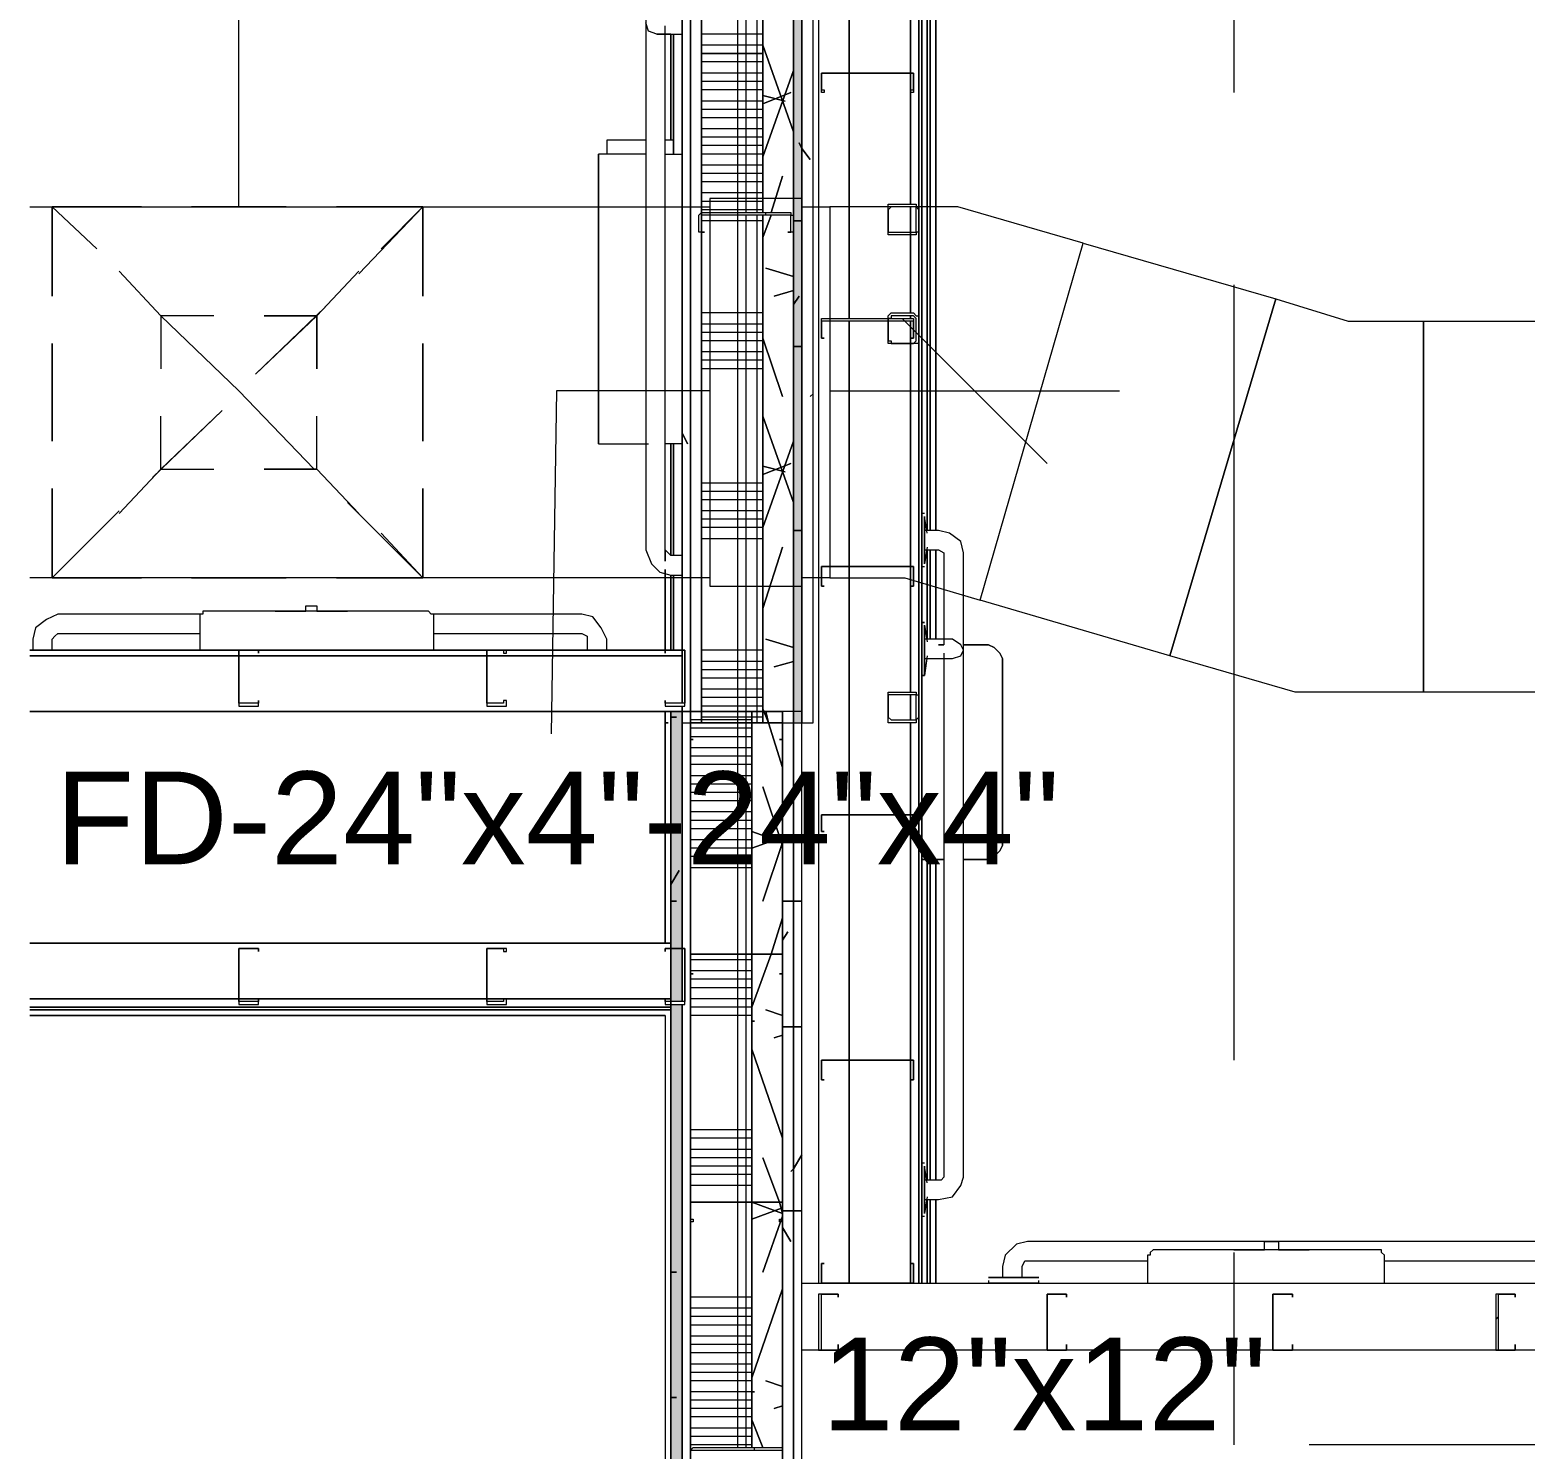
# Model space of a CAD drawing. Header units: metres. Extents: x 98 to 337, y -7 to 53.
# Drawn here: x 105.956 to 108.414, y 31.996 to 34.328 of the extents above; entities that cross this region are included whole.
import ezdxf

# ---------------------------------------------------------------- set-up
doc = ezdxf.new("R2010")
doc.units = ezdxf.units.M
doc.layers.add('HVAC - Ductos', color=5, linetype='Continuous', lineweight=0)
doc.layers.add('PDF_Text', color=7, linetype='Continuous', lineweight=0)
doc.layers.add('PDF_Geometry', color=7, linetype='Continuous', lineweight=0, true_color=0xaaaaaa)
doc.layers.add('PDF_Solid Fills', color=7, linetype='Continuous', lineweight=0, true_color=0xffffff)
doc.styles.add('PDF Helvetica', font='')
doc.styles.get('PDF Helvetica').set_extended_font_data('Helvetica')

msp = doc.modelspace()

# ---------------------------------------------------------------- hatches: boundary and pattern name
at = {"layer": 'PDF_Solid Fills', "lineweight": 0, "transparency": 33554559}
h = msp.add_hatch(color=256, dxfattribs=at)
h.paths.add_polyline_path([(107.2253, 35.3892), (107.2253, 35.4029), (107.2116, 35.4029), (107.2116, 35.3892)])
h.paths.add_polyline_path([(107.2253, 35.3846), (107.2116, 35.3846), (107.2116, 33.1899), (107.2253, 33.1899)])
h = msp.add_hatch(color=256, dxfattribs=at)
h.paths.add_polyline_path([(107.0099, 32.7318), (107.0283, 32.7318), (107.0283, 33.2082), (107.0099, 33.2082)])
h.paths.add_polyline_path([(107.0099, 28.1684), (107.0283, 28.1684), (107.0283, 32.7272), (107.0099, 32.7272)])
h = msp.add_hatch(color=256, dxfattribs=at)
h.paths.add_polyline_path([(107.0099, 32.7318), (107.0283, 32.7318), (107.0283, 33.2082), (107.0099, 33.2082)])
h.paths.add_polyline_path([(107.0099, 28.1684), (107.0283, 28.1684), (107.0283, 32.7272), (107.0099, 32.7272)])

# ---------------------------------------------------------------- linework, layer by layer
at = {"layer": 'HVAC - Ductos', "lineweight": 0}
for points in [[(107.2253, 33.4145), (107.2253, 34.0513), (107.0741, 34.0513), (107.0741, 33.4145)], [(106.3777, 34.0375), (106.2219, 34.0375)], [(106.6022, 33.8909), (106.6022, 34.0375)], [(107.3948, 33.4281), (107.5185, 33.3915), (107.688, 33.978), (108.0042, 33.8863), (107.83, 33.2998), (107.5185, 33.3915), (107.688, 33.978), (107.4819, 34.0375), (107.2711, 34.0375), (107.2711, 33.4281)], [(108.1233, 33.8496), (108.247, 33.8496), (108.247, 33.2403), (108.0363, 33.2403), (107.83, 33.2998), (108.0042, 33.8863)], [(105.9928, 33.813), (105.9928, 33.6527)], [(106.6022, 33.6527), (106.6022, 33.813)], [(106.2219, 33.4281), (106.3777, 33.4281)]]:
    msp.add_lwpolyline(points, close=True, dxfattribs=at)
for points in [[(105.9562, 34.0375), (107.0741, 34.0375), (107.0741, 33.4281), (105.9562, 33.4281)], [(106.0662, 33.9688), (105.9928, 34.0375), (105.9928, 33.8909), (105.9928, 34.0375), (106.1394, 34.0375), (105.9928, 34.0375)], [(106.5335, 33.9688), (106.6022, 34.0375), (106.4601, 34.0375), (106.6022, 34.0375), (106.4968, 33.9276)], [(106.1028, 33.9321), (106.1715, 33.8588), (106.1715, 33.7718)], [(106.4968, 33.9321), (106.4281, 33.8588), (106.4281, 33.7718)], [(106.4418, 33.8726), (106.3273, 33.7626)], [(106.2586, 33.8588), (106.1715, 33.8588)], [(106.2998, 33.7352), (106.1715, 33.8588), (106.1715, 33.7718)], [(106.2586, 33.8588), (106.1715, 33.8588)], [(106.3411, 33.8588), (106.4281, 33.8588), (106.3273, 33.7626)], [(106.4281, 33.8588), (106.3411, 33.8588)], [(106.4281, 33.7718), (106.4281, 33.8588)], [(108.4669, 33.2403), (108.247, 33.2403), (108.247, 33.8496), (108.4669, 33.8496)], [(106.2998, 33.7352), (106.4235, 33.6069)], [(106.2723, 33.7031), (106.1578, 33.5931)], [(106.2723, 33.7031), (106.1715, 33.6069), (106.1715, 33.6939)], [(106.1028, 33.5336), (106.1715, 33.6069), (106.1715, 33.6939)], [(106.3411, 33.6069), (106.4281, 33.6069), (106.4281, 33.6939)], [(106.4281, 33.6069), (106.4281, 33.6939)], [(106.1715, 33.6069), (106.2586, 33.6069)], [(106.1715, 33.6069), (106.2586, 33.6069)], [(106.4968, 33.5336), (106.4281, 33.6069), (106.3411, 33.6069)], [(106.1028, 33.5381), (105.9928, 33.4281), (105.9928, 33.5747), (105.9928, 33.4281), (106.1394, 33.4281), (105.9928, 33.4281), (106.0662, 33.5015)], [(106.4785, 33.5519), (106.6022, 33.4281), (106.4601, 33.4281), (106.6022, 33.4281), (106.6022, 33.5747), (106.6022, 33.4281), (106.5335, 33.5015)]]:
    msp.add_lwpolyline(points, dxfattribs=at)
at = {"layer": 'PDF_Geometry', "lineweight": 0}
for points in [[(119.6967, 35.6045), (117.7174, 35.6045), (116.8331, 35.6045), (108.8472, 35.6045), (108.8472, 35.3846), (116.8331, 35.3846), (117.5021, 35.3846), (117.5021, 34.7477), (117.5021, 33.5381), (115.8985, 33.5381), (115.8985, 33.3182), (115.8985, 29.9873), (115.8985, 29.772), (117.5021, 29.772), (117.5021, 28.3837), (115.3029, 28.3837), (107.2253, 28.3837), (107.2253, 33.2082), (107.0099, 33.2082), (107.0099, 32.8188), (107.0099, 32.7272), (107.0099, 30.7341)], [(107.0283, 33.2174), (107.0283, 33.1899), (107.2436, 33.1899), (107.2436, 35.3846), (108.2012, 35.3846), (108.2378, 35.3846), (108.2608, 35.3846), (108.3936, 35.3846), (108.3936, 35.6045), (108.2378, 35.6045), (107.0283, 35.6045), (107.0283, 35.5724), (107.0283, 35.4854)], [(107.0283, 33.1899), (107.0283, 33.2174), (107.0283, 33.1899), (107.0283, 33.2174), (107.0283, 33.1899), (107.042, 33.1899), (107.042, 35.5861)], [(108.3936, 35.5861), (108.2378, 35.5861), (107.042, 35.5861), (107.042, 35.5724), (107.042, 35.3846), (107.042, 33.1899)], [(108.3936, 35.5724), (108.2378, 35.5724), (107.0604, 35.5724), (107.0604, 35.522), (107.0604, 35.3846), (107.0604, 33.1899), (107.1612, 33.1899), (107.1612, 34.0238)], [(108.2378, 35.5587), (108.2378, 35.5724), (107.0604, 35.5724), (107.0604, 35.522), (107.2528, 35.522), (107.1612, 35.522), (107.1612, 35.4166), (107.1612, 35.3846), (107.1612, 35.215), (107.1612, 34.8394), (107.1612, 34.4316), (107.1612, 34.0283), (107.1612, 34.4316), (107.1612, 34.8394), (107.1612, 35.215), (107.1612, 35.522), (107.0604, 35.522), (107.0604, 33.1899)], [(107.152, 34.0283), (107.152, 34.4316), (107.152, 34.8394), (107.152, 35.215), (107.152, 35.522)], [(107.2528, 35.522), (107.1612, 35.522), (107.1612, 35.4166), (107.2528, 35.4166), (107.2116, 35.4166), (107.2116, 35.4029), (107.2116, 35.3846), (107.2116, 33.1899)], [(107.0283, 35.4808), (107.0283, 35.3846), (107.0283, 33.309), (107.0283, 33.222)], [(107.0283, 33.222), (107.0283, 33.309), (107.0283, 35.4808)], [(107.0283, 35.4808), (107.0283, 33.309), (107.0283, 33.222)], [(107.0283, 35.4808), (107.0283, 33.309), (107.0283, 33.222)], [(107.1612, 33.1899), (107.1612, 34.0238), (107.1612, 33.1899), (107.2116, 33.1899), (107.2116, 35.4166), (107.1612, 35.4166), (107.1612, 35.215), (107.1612, 34.8394), (107.1612, 34.4316), (107.1612, 34.0283)], [(108.3936, 35.4029), (108.2378, 35.4029), (107.2253, 35.4029), (107.2253, 35.3892), (107.2253, 35.3846), (107.2253, 33.1899)], [(107.0283, 35.3846), (107.0283, 33.309), (107.0283, 33.222)], [(107.2436, 34.5186), (107.2528, 34.5186), (107.2528, 32.269), (107.4223, 32.269), (107.4223, 32.3835), (107.4223, 32.269), (107.4223, 34.5232), (107.4177, 34.5232), (107.4177, 32.269), (107.4177, 34.5232), (107.404, 34.5232), (108.0088, 34.5232), (108.0088, 34.5369), (108.0088, 34.7752), (107.9951, 34.7752), (108.2012, 34.7752), (108.2012, 34.8394), (108.2012, 35.3846), (108.2012, 35.3754), (107.2436, 35.3754), (107.2436, 35.3846), (108.1049, 35.3846), (107.2436, 35.3846)], [(107.1199, 33.1899), (107.1199, 34.0238), (107.1199, 34.4316), (107.1199, 34.8348)], [(107.1337, 34.0283), (107.1337, 34.4316), (107.1337, 34.8348)], [(106.2998, 34.0375), (106.2998, 34.5919)], [(107.2436, 34.5369), (107.2528, 34.5369), (107.2528, 34.5232), (107.2436, 34.5232), (107.2436, 34.5369), (107.9951, 34.5369), (108.0088, 34.5369), (107.404, 34.5369), (107.3032, 34.5369), (107.3032, 34.2574), (107.3032, 33.8542), (107.3032, 34.2574), (107.3032, 34.5369), (107.2528, 34.5369), (107.2528, 32.269)], [(107.9354, 34.5415), (107.9354, 34.2254)], [(107.4223, 34.5186), (107.4223, 33.529), (107.4223, 34.5186), (107.4223, 32.269), (107.9171, 32.269)], [(106.9687, 34.4957), (106.9687, 33.474), (106.9779, 33.4511), (106.9916, 33.4373), (107.0099, 33.4327)], [(107.4361, 34.5095), (107.4361, 33.5061), (107.4361, 34.5049), (107.4361, 33.5061), (107.4361, 34.5095), (107.4361, 33.5061), (107.4361, 34.5095), (107.4361, 33.5061), (107.4361, 34.5095)], [(107.4453, 34.4957), (107.4453, 33.5061), (107.4453, 34.4957)], [(106.9871, 34.3216), (106.9733, 34.3262), (106.9687, 34.3399)], [(107.0099, 34.3216), (106.9916, 34.3216), (106.9871, 34.3216)], [(106.9871, 34.3216), (106.9916, 34.3216), (107.0053, 34.3216), (107.0099, 34.3216)], [(107.0283, 33.4648), (107.0099, 33.4648), (107.0053, 33.4694), (107.0008, 33.474), (107.0008, 34.3262), (107.0008, 34.3354)], [(107.0099, 34.3216), (107.0099, 34.1475)], [(107.0099, 34.3216), (107.0099, 34.1475)], [(107.0099, 34.3216), (107.0099, 34.1475)], [(107.0099, 34.3216), (107.0099, 34.1475)], [(107.0099, 34.3216), (107.0283, 34.3216)], [(107.0099, 34.3216), (107.0283, 34.3216)], [(107.0145, 34.3216), (107.0145, 34.1475)], [(107.0145, 34.3216), (107.0145, 34.1475)], [(107.0145, 34.1245), (107.0145, 34.3216)], [(107.0145, 34.1245), (107.0145, 34.3216)], [(107.1612, 34.3216), (107.0604, 34.3216)], [(107.1612, 34.3032), (107.0604, 34.3032)], [(107.1612, 34.2758), (107.0604, 34.2758)], [(107.1612, 34.2574), (107.0604, 34.2574)], [(107.1612, 34.2437), (107.0604, 34.2437)], [(107.1612, 34.23), (107.0604, 34.23)], [(107.1612, 34.2116), (107.0604, 34.2116)], [(107.1612, 34.1979), (107.0604, 34.1979)], [(107.1612, 34.1842), (107.0604, 34.1842)], [(106.9687, 34.1475), (106.9046, 34.1475), (106.9046, 34.1245)], [(107.0145, 34.1475), (107.0008, 34.1475)], [(107.1612, 34.1658), (107.0604, 34.1658)], [(107.1612, 34.1521), (107.0604, 34.1521)], [(106.9687, 34.1245), (106.9549, 34.1245), (106.9367, 34.1245), (106.9183, 34.1245), (106.9, 34.1245), (106.8909, 34.1245), (106.8909, 33.6481), (106.9, 33.6481), (106.9183, 33.6481), (106.9367, 33.6481), (106.9549, 33.6481), (106.9733, 33.6481)], [(106.8909, 33.6481), (106.8909, 34.1245)], [(107.0008, 34.1245), (107.0283, 34.1245)], [(107.1612, 34.1383), (107.0604, 34.1383)], [(107.1612, 34.1245), (107.0604, 34.1245)], [(107.1612, 34.1063), (107.0604, 34.1063)], [(107.1612, 34.0925), (107.0604, 34.0925)], [(107.1612, 34.0788), (107.0604, 34.0788)], [(107.1612, 34.0605), (107.0604, 34.0605)], [(107.1612, 34.0467), (107.0604, 34.0467)], [(107.1612, 34.0329), (107.0604, 34.0329)], [(107.1337, 33.1899), (107.1337, 34.0238)], [(107.152, 33.1899), (107.152, 34.0238)], [(107.1658, 34.0238), (107.1658, 34.0283)], [(107.3673, 33.9963), (107.3673, 34.0329), (107.3673, 33.9963)], [(107.1612, 34.0147), (107.0604, 34.0147)], [(107.9354, 33.9093), (107.9354, 32.6356)], [(107.1612, 33.8634), (107.0604, 33.8634)], [(107.3673, 33.8176), (107.3673, 33.8542), (107.3673, 33.8176)], [(107.3902, 33.8542), (107.5093, 33.7352), (107.6285, 33.616)], [(107.1612, 33.8451), (107.0604, 33.8451)], [(107.1612, 33.8314), (107.0604, 33.8314)], [(107.1612, 33.8176), (107.0604, 33.8176)], [(107.1612, 33.7993), (107.0604, 33.7993)], [(107.1612, 33.7856), (107.0604, 33.7856)], [(107.1612, 33.7718), (107.0604, 33.7718)], [(107.0741, 33.7352), (106.8221, 33.7352), (106.8129, 33.1716)], [(107.2711, 33.7352), (107.5093, 33.7352), (107.7476, 33.7352)], [(107.0283, 33.6481), (107.0008, 33.6481)], [(107.0099, 33.6481), (107.0099, 33.4648)], [(107.0099, 33.6481), (107.0099, 33.4648)], [(107.0145, 33.6481), (107.0145, 33.4648)], [(107.0145, 33.6481), (107.0145, 33.4648)], [(107.0145, 33.4648), (107.0145, 33.6481)], [(107.0145, 33.4648), (107.0145, 33.6481)], [(107.1612, 33.5839), (107.0604, 33.5839)], [(107.1612, 33.5702), (107.0604, 33.5702)], [(107.1612, 33.5565), (107.0604, 33.5565)], [(107.1612, 33.5381), (107.0604, 33.5381)], [(107.4269, 33.5336), (107.4223, 33.5336)], [(107.4315, 33.5015), (107.4269, 33.529), (107.4269, 33.5244), (107.4269, 33.5061), (107.4269, 33.4877), (107.4269, 33.4648), (107.4269, 33.4511), (107.4269, 33.4557), (107.4269, 33.474), (107.4269, 33.4969), (107.4269, 33.5152), (107.4269, 33.529)], [(107.1612, 33.5244), (107.0604, 33.5244)], [(107.1612, 33.5107), (107.0604, 33.5107)], [(107.4269, 32.4065), (107.4498, 32.4065), (107.4727, 32.411), (107.4865, 32.4294), (107.4911, 32.4431), (107.4911, 33.4694), (107.4865, 33.4877), (107.4681, 33.5015), (107.4498, 33.5061), (107.4269, 33.5061)], [(107.1612, 33.4923), (107.0604, 33.4923)], [(107.4315, 33.4785), (107.4269, 33.4511)], [(107.4269, 33.474), (107.4498, 33.474), (107.4589, 33.4694), (107.4589, 33.3228), (107.4589, 33.3182), (107.4498, 33.3182)], [(107.4361, 33.3274), (107.4361, 33.474)], [(107.4361, 33.3274), (107.4361, 33.474)], [(107.4361, 33.3274), (107.4361, 33.474)], [(107.4361, 33.3274), (107.4361, 33.474)], [(107.4361, 33.3274), (107.4361, 33.474)], [(107.4361, 33.3274), (107.4361, 33.474)], [(107.0099, 33.4327), (107.0099, 33.309)], [(107.0099, 33.4327), (107.0099, 33.309)], [(107.0099, 33.4327), (107.0283, 33.4327)], [(107.0145, 33.4327), (107.0145, 33.309)], [(107.0145, 33.4327), (107.0145, 33.309)], [(107.0145, 33.309), (107.0145, 33.4327)], [(107.0145, 33.309), (107.0145, 33.4327)], [(107.4223, 33.4465), (107.4269, 33.4465)], [(106.4097, 33.3732), (106.4097, 33.3823), (106.4281, 33.3823), (106.4281, 33.3732)], [(106.2357, 33.3686), (106.0019, 33.3686), (105.9837, 33.3595), (105.9654, 33.3457), (105.9608, 33.3274), (105.9608, 33.309)], [(106.6205, 33.309), (106.6205, 33.3595), (106.6205, 33.3641), (106.6205, 33.3686), (106.616, 33.3686), (106.6114, 33.3732), (106.2448, 33.3732), (106.2403, 33.3732), (106.2403, 33.3686), (106.2357, 33.3686), (106.2357, 33.3641), (106.2357, 33.3595), (106.2357, 33.309)], [(106.3593, 33.3732), (106.2448, 33.3732)], [(106.4281, 33.3732), (106.4785, 33.3732), (106.4281, 33.3732)], [(106.6114, 33.3732), (106.4785, 33.3732)], [(106.9046, 33.309), (106.9046, 33.3274), (106.8954, 33.3457), (106.8817, 33.3641), (106.8633, 33.3686), (106.6205, 33.3686)], [(105.9928, 33.309), (105.9928, 33.3274), (105.9974, 33.332), (106.0019, 33.3365), (106.2357, 33.3365)], [(106.6205, 33.3365), (106.8633, 33.3365), (106.8725, 33.332), (106.8725, 33.3274), (106.8725, 33.309)], [(107.4727, 33.3274), (107.4681, 33.3274), (107.4544, 33.3274), (107.4498, 33.3274), (107.4315, 33.3274), (107.4269, 33.3503), (107.4269, 33.3457), (107.4269, 33.3274), (107.4269, 33.3044), (107.4269, 33.2861), (107.4269, 33.2724), (107.4269, 33.2678), (107.4269, 33.277), (107.4269, 33.2907), (107.4269, 33.3136), (107.4269, 33.3365), (107.4269, 33.3503), (107.4269, 33.3365), (107.4269, 33.3136), (107.4269, 33.2907), (107.4269, 33.277), (107.4269, 33.2678), (107.4269, 33.2724), (107.4269, 33.2861), (107.4269, 33.3044), (107.4269, 33.3274), (107.4269, 33.3457), (107.4269, 33.3503), (107.4315, 33.3228)], [(107.1612, 33.309), (107.0604, 33.309)], [(107.4269, 33.2953), (107.4498, 33.2953), (107.4544, 33.2953), (107.4681, 33.2953), (107.4727, 33.2953), (107.4865, 33.2998), (107.4911, 33.309), (107.4865, 33.3182), (107.4727, 33.3274), (107.4681, 33.3274), (107.4498, 33.3274), (107.4269, 33.3274)], [(107.4911, 32.9654), (107.5231, 32.9654), (107.5323, 32.9654), (107.5415, 32.97), (107.546, 32.9746), (107.5506, 32.9792), (107.5551, 32.9883), (107.5551, 32.9929), (107.5551, 33.2907), (107.5551, 33.2953), (107.5506, 33.3044), (107.546, 33.309), (107.5415, 33.3136), (107.5323, 33.3182), (107.5231, 33.3182), (107.4911, 33.3182)], [(106.2998, 33.2998), (105.9562, 33.2998), (106.2998, 33.2998)], [(107.1612, 33.2907), (107.0604, 33.2907)], [(107.4315, 33.2998), (107.4269, 33.2678), (107.4223, 33.2678), (107.4269, 33.2678), (107.4315, 33.2953), (107.4498, 33.2953), (107.4681, 33.2953), (107.4727, 33.2953)], [(107.4589, 33.3044), (107.4589, 33.2998), (107.4589, 32.4431), (107.4544, 32.4385), (107.4498, 32.4385), (107.4269, 32.4385)], [(107.0329, 33.2632), (107.0329, 33.2678)], [(107.1612, 33.277), (107.0604, 33.277)], [(107.1612, 33.2632), (107.0604, 33.2632)], [(107.4223, 33.2724), (107.4223, 32.9654), (107.4589, 32.9654), (107.4223, 32.9654), (107.4223, 33.2724), (107.4223, 32.9654), (107.4589, 32.9654)], [(107.1612, 33.2449), (107.0604, 33.2449)], [(107.3673, 33.1991), (107.3673, 33.2358), (107.3673, 33.1991)], [(107.1612, 33.2312), (107.0604, 33.2312)], [(107.1612, 33.2174), (107.0604, 33.2174)], [(107.0099, 32.828), (107.0099, 33.2082), (107.0099, 32.8783), (107.0099, 33.2082), (107.0099, 32.828), (105.9562, 32.828), (107.0099, 32.828), (107.0099, 32.8188), (107.0099, 32.7272), (107.0099, 32.718), (105.9562, 32.718), (107.0099, 32.718), (107.0099, 30.7479), (107.0099, 32.718), (107.0099, 30.7479), (107.0099, 32.718), (107.0099, 30.7479), (107.0099, 32.718)], [(107.0008, 33.2082), (107.0008, 32.828)], [(107.0008, 33.2082), (107.0008, 32.828)], [(107.0099, 33.2082), (107.0053, 33.2082), (107.0099, 33.2082), (107.0099, 32.8188), (107.0099, 32.7272), (107.0099, 30.6196)], [(107.0099, 32.828), (107.0099, 33.2082), (107.0099, 32.828)], [(107.0099, 30.6196), (107.0099, 32.7272), (107.0099, 32.8188), (107.0099, 33.2082), (107.0283, 33.2082), (107.0283, 32.8188), (107.0283, 32.7318), (107.0283, 32.8188), (107.0283, 33.2082), (107.042, 33.2082), (107.042, 28.2004)], [(107.0099, 32.828), (107.0099, 33.2082), (107.0099, 32.828)], [(107.0099, 33.2082), (107.0099, 32.8188), (107.0099, 32.7272), (107.0099, 30.7341)], [(107.0099, 30.6196), (107.0099, 32.7272), (107.0099, 32.8188), (107.0099, 33.2082)], [(107.0283, 32.7318), (107.0283, 32.8188), (107.0283, 33.2082)], [(107.1428, 29.1534), (107.1428, 28.7502), (107.1428, 28.4753), (107.1428, 28.2004), (107.042, 28.2004), (107.042, 33.2082), (107.1428, 33.2082), (107.1428, 33.1899), (107.1428, 32.8097), (107.1428, 32.4019), (107.1428, 31.9987), (107.1428, 32.4019), (107.1428, 32.8097), (107.1428, 33.1899), (107.1428, 33.2082), (107.1932, 33.2082)], [(107.042, 33.2082), (107.042, 28.1867)], [(107.1428, 33.1945), (107.042, 33.1945)], [(107.1612, 33.1991), (107.0604, 33.1991)], [(107.1199, 31.9987), (107.1199, 32.4019), (107.1199, 32.8097), (107.1199, 33.1899), (107.1199, 33.2082)], [(107.1337, 31.9987), (107.1337, 32.4019), (107.1337, 32.8097), (107.1337, 33.1899), (107.1337, 33.2082)], [(107.1428, 31.9987), (107.1428, 32.4019), (107.1428, 32.8097), (107.1428, 33.1899), (107.1428, 33.2082)], [(107.1932, 28.2508), (107.1932, 33.2082), (107.1932, 28.3516)], [(107.2116, 33.2082), (107.2116, 28.37), (107.2253, 28.37), (115.2707, 28.37), (115.2845, 28.37)], [(107.1428, 33.1808), (107.042, 33.1808)], [(107.1428, 33.167), (107.042, 33.167)], [(107.1428, 33.1487), (107.042, 33.1487)], [(107.1428, 33.135), (107.042, 33.135)], [(107.1428, 33.1212), (107.042, 33.1212)], [(107.1428, 33.1029), (107.042, 33.1029)], [(107.1428, 33.0892), (107.042, 33.0892)], [(107.1428, 33.0754), (107.042, 33.0754)], [(107.1428, 33.0616), (107.042, 33.0616)], [(107.1428, 33.0433), (107.042, 33.0433)], [(107.1428, 33.0295), (107.042, 33.0295)], [(107.1428, 33.0158), (107.042, 33.0158)], [(107.1428, 32.9975), (107.042, 32.9975)], [(107.1428, 32.9838), (107.042, 32.9838)], [(107.1428, 32.97), (107.042, 32.97)], [(107.4361, 32.4385), (107.4361, 32.9654)], [(107.4361, 32.4385), (107.4361, 32.9654)], [(107.4361, 32.4385), (107.4361, 32.9654)], [(107.4361, 32.4385), (107.4361, 32.9654)], [(107.4361, 32.4385), (107.4361, 32.9654)], [(107.4361, 32.4385), (107.4361, 32.9654)], [(107.1428, 32.9517), (107.042, 32.9517)], [(107.1428, 32.8005), (107.042, 32.8005)], [(107.0741, 32.8097), (107.0787, 32.8097)], [(107.1428, 32.7821), (107.042, 32.7821)], [(107.1428, 32.7684), (107.042, 32.7684)], [(107.1428, 32.7546), (107.042, 32.7546)], [(107.0099, 32.718), (105.9562, 32.718), (107.0099, 32.718)], [(107.0099, 32.718), (105.9562, 32.718), (107.0099, 32.718)], [(107.0099, 32.718), (105.9562, 32.718), (107.0099, 32.718)], [(107.0099, 32.718), (105.9562, 32.718), (107.0099, 32.718)], [(107.0283, 32.7272), (107.0283, 28.2004), (107.0283, 28.1867), (107.042, 28.1867), (107.065, 28.1867), (107.065, 28.1684), (107.065, 25.6164), (107.065, 25.4331), (107.065, 25.4148), (115.2707, 25.4148), (115.2845, 25.4148)], [(107.0283, 28.1867), (107.0283, 32.7272), (107.0283, 28.1684)], [(107.1428, 32.7363), (107.042, 32.7363)], [(107.1428, 32.7226), (107.042, 32.7226)], [(107.0099, 30.7525), (107.0099, 32.7089), (107.0099, 30.7525), (105.9562, 30.7525)], [(107.0008, 32.7089), (107.0008, 30.757)], [(107.0008, 32.7089), (107.0008, 30.757)], [(107.0008, 32.7089), (107.0008, 30.757)], [(107.0008, 32.7089), (107.0008, 30.757)], [(107.1428, 32.7089), (107.042, 32.7089)], [(107.1428, 32.521), (107.042, 32.521)], [(107.1428, 32.5072), (107.042, 32.5072)], [(107.1428, 32.4889), (107.042, 32.4889)], [(107.1428, 32.4751), (107.042, 32.4751)], [(107.1428, 32.4614), (107.042, 32.4614)], [(107.1428, 32.4477), (107.042, 32.4477)], [(107.4269, 32.466), (107.4223, 32.466)], [(107.4315, 32.434), (107.4269, 32.4614), (107.4269, 32.4569), (107.4269, 32.4385), (107.4269, 32.4156), (107.4269, 32.3973), (107.4269, 32.3835), (107.4269, 32.3881), (107.4269, 32.4065), (107.4269, 32.4248), (107.4269, 32.4477), (107.4269, 32.4614)], [(107.1428, 32.4294), (107.042, 32.4294)], [(107.4315, 32.411), (107.4269, 32.3835)], [(107.4361, 32.269), (107.4361, 32.4065)], [(107.4361, 32.269), (107.4361, 32.4065)], [(107.4361, 32.269), (107.4361, 32.4065)], [(107.4361, 32.269), (107.4361, 32.4065)], [(107.4361, 32.269), (107.4361, 32.4065)], [(107.4361, 32.269), (107.4361, 32.4065)], [(107.4223, 32.3789), (107.4269, 32.3789)], [(108.499, 32.2781), (108.499, 32.2965), (108.4944, 32.3194), (108.4761, 32.3331), (108.4578, 32.3377), (107.5964, 32.3377), (107.5781, 32.3331), (107.5597, 32.3148), (107.5551, 32.2965), (107.5551, 32.2781)], [(108.1829, 32.269), (108.1829, 32.3148), (108.1783, 32.3194), (108.1783, 32.324), (108.1737, 32.324), (107.8072, 32.324), (107.8026, 32.324), (107.798, 32.3194), (107.798, 32.3148), (107.7934, 32.3148), (107.7934, 32.269)], [(107.9354, 32.324), (107.8072, 32.324)], [(107.9859, 32.324), (107.9859, 32.3377), (108.0088, 32.3377), (108.0088, 32.324)], [(108.0088, 32.324), (108.0591, 32.324), (108.0088, 32.324)], [(108.1737, 32.324), (108.0591, 32.324)], [(107.5873, 32.2781), (107.5873, 32.2965), (107.5918, 32.3057), (107.5964, 32.3057), (107.7934, 32.3057)], [(107.9354, 32.3194), (107.9354, 32.0032)], [(108.1829, 32.3057), (108.4578, 32.3057), (108.4669, 32.3011), (108.4669, 32.2965), (108.4669, 32.2781)], [(107.5597, 32.2781), (107.5323, 32.2781), (107.5369, 32.2781), (107.5551, 32.2781), (107.5781, 32.2781), (107.5964, 32.2781), (107.6102, 32.2781), (107.6148, 32.2781), (107.6056, 32.2781), (107.5918, 32.2781), (107.5689, 32.2781), (107.546, 32.2781), (107.5369, 32.2781), (107.5323, 32.2781)], [(107.5827, 32.2781), (107.6148, 32.2781)], [(113.2136, 32.1591), (107.2253, 32.1591), (107.2253, 32.269), (113.0166, 32.269)], [(107.5323, 32.2736), (107.5323, 32.269)], [(107.6148, 32.269), (107.6148, 32.2736)], [(107.1428, 32.2461), (107.042, 32.2461)], [(107.1428, 32.2278), (107.042, 32.2278)], [(107.1428, 32.214), (107.042, 32.214)], [(108.3662, 32.2094), (108.3707, 32.214)], [(107.1428, 32.2002), (107.042, 32.2002)], [(107.1428, 32.1819), (107.042, 32.1819)], [(107.1428, 32.1682), (107.042, 32.1682)], [(107.1428, 32.1545), (107.042, 32.1545)], [(107.404, 32.1591), (107.4177, 32.1591)], [(107.9171, 32.1591), (107.4223, 32.1591)], [(107.1428, 32.1361), (107.042, 32.1361)], [(107.1428, 32.1224), (107.042, 32.1224)], [(107.1428, 32.1086), (107.042, 32.1086)], [(107.1428, 32.0903), (107.042, 32.0903)], [(107.1428, 32.0766), (107.042, 32.0766)], [(107.1428, 32.0628), (107.042, 32.0628)], [(107.1428, 32.0491), (107.042, 32.0491)], [(107.1428, 32.0308), (107.042, 32.0308)], [(107.1428, 32.017), (107.042, 32.017)], [(107.1428, 32.0032), (107.042, 32.0032)], [(107.1474, 31.9941), (107.1474, 31.9987)], [(108.6181, 32.0032), (108.0591, 32.0032)]]:
    msp.add_lwpolyline(points, dxfattribs=at)
for points in [[(107.042, 33.1899), (107.0604, 33.1899), (107.0604, 35.5724), (107.042, 35.5724)], [(107.2116, 33.1899), (107.2253, 33.1899), (107.2253, 35.4029), (107.2116, 35.4029)], [(107.2253, 33.1899), (107.2436, 33.1899), (107.2436, 35.3892), (107.2253, 35.3892)], [(107.404, 34.5232), (107.404, 34.2574), (107.404, 34.0421), (107.404, 34.2574), (107.404, 34.5369)], [(107.4223, 34.5186), (107.4223, 33.529)], [(107.4315, 33.5061), (107.4315, 34.5095)], [(107.4315, 33.5061), (107.4315, 34.5095), (108.0225, 34.5095), (107.4315, 34.5095)], [(107.4361, 34.5049), (107.4361, 33.5061)], [(107.0099, 34.1475), (107.0099, 34.3216)], [(107.0145, 34.3216), (107.0145, 34.1245)], [(107.0145, 34.1475), (107.0145, 34.3216)], [(107.0283, 34.1245), (107.0283, 34.3216)], [(107.1612, 34.3032), (107.2116, 34.1612)], [(107.0604, 34.2896), (107.1612, 34.2896)], [(107.2116, 34.262), (107.1612, 34.12)], [(107.2574, 34.2574), (107.404, 34.2574), (107.4086, 34.2574), (107.4086, 34.2254), (107.404, 34.2254), (107.404, 34.23), (107.4086, 34.23), (107.4086, 34.2574), (107.404, 34.2574), (107.2574, 34.2574), (107.2574, 34.23), (107.262, 34.23), (107.262, 34.2254), (107.2574, 34.2254)], [(107.207, 34.2254), (107.1612, 34.207)], [(107.1612, 34.2208), (107.1978, 34.2116)], [(107.2207, 34.1429), (107.2253, 34.1337), (107.239, 34.1154), (107.2253, 34.1337)], [(107.1932, 34.0879), (107.1749, 34.0283)], [(107.0558, 34.0238), (107.0604, 34.0283), (107.207, 34.0283), (107.207, 34.0238), (107.2116, 34.0238), (107.2116, 33.9963), (107.2024, 33.9963), (107.207, 33.9963), (107.207, 34.0238), (107.0604, 34.0238), (107.0604, 33.9963), (107.065, 33.9963), (107.0558, 33.9963)], [(107.1749, 34.0238), (107.1612, 33.9871)], [(107.2711, 33.4281), (107.2253, 33.4281), (107.2253, 34.0375), (107.2711, 34.0375)], [(107.3719, 33.9963), (107.4086, 33.9963), (107.4131, 33.9963), (107.4131, 34.0329), (107.4131, 34.0375), (107.4086, 34.0375), (107.3719, 34.0375), (107.3673, 34.0329), (107.3673, 34.0375), (107.3673, 34.0421), (107.3719, 34.0421), (107.4086, 34.0421), (107.4131, 34.0421), (107.4131, 34.0375), (107.4177, 34.0329), (107.4177, 33.9963), (107.4131, 33.9963), (107.4131, 33.9917), (107.4086, 33.9917), (107.3719, 33.9917), (107.3673, 33.9917), (107.3673, 33.9963)], [(107.404, 33.8634), (107.404, 33.9917), (107.404, 34.0375), (107.404, 33.9917)], [(107.2253, 34.0147), (107.2116, 34.0147)], [(107.1658, 33.9367), (107.2116, 33.923)], [(107.2116, 33.9001), (107.1795, 33.8909)], [(107.2116, 33.8772), (107.2207, 33.8909)], [(107.2574, 33.8496), (107.2574, 33.8542), (107.3673, 33.8542), (107.404, 33.8542), (107.4086, 33.8542), (107.4086, 33.8496), (107.4086, 33.8222), (107.404, 33.8222), (107.4086, 33.8222), (107.4086, 33.8496), (107.404, 33.8496), (107.3673, 33.8496), (107.2574, 33.8496), (107.2574, 33.8222)], [(107.3032, 32.269), (107.3032, 32.6356), (107.3032, 33.0387), (107.3032, 33.4465), (107.3032, 33.8496), (107.3032, 33.4465), (107.3032, 33.0387), (107.3032, 32.6356)], [(107.3719, 33.813), (107.4086, 33.813), (107.4131, 33.8176), (107.4131, 33.8542), (107.4086, 33.8588), (107.3719, 33.8588), (107.3719, 33.8542), (107.3673, 33.8542), (107.3673, 33.8588), (107.3719, 33.8634), (107.4086, 33.8634), (107.4131, 33.8588), (107.4177, 33.8588), (107.4177, 33.8542), (107.4177, 33.8176), (107.4177, 33.813), (107.4131, 33.813), (107.4086, 33.813), (107.3719, 33.813), (107.3673, 33.813), (107.3673, 33.8176), (107.3719, 33.8176)], [(107.404, 33.8542), (107.404, 33.8588)], [(107.404, 33.2403), (107.404, 33.4465), (107.404, 33.813), (107.404, 33.8496), (107.404, 33.813), (107.404, 33.4465)], [(107.1612, 33.8222), (107.1932, 33.726)], [(107.2253, 33.8085), (107.2116, 33.8085)], [(107.262, 33.8222), (107.2574, 33.8222)], [(107.0283, 33.7626), (107.0283, 33.7672)], [(107.239, 33.726), (107.2436, 33.7306)], [(107.1612, 33.6939), (107.2116, 33.5519)], [(107.0283, 33.6664), (107.0375, 33.6481)], [(107.2116, 33.6527), (107.1612, 33.5107)], [(107.0099, 33.4648), (107.0099, 33.6481)], [(107.0099, 33.4648), (107.0099, 33.6481)], [(107.0145, 33.6481), (107.0145, 33.4648)], [(107.0145, 33.4648), (107.0145, 33.6481)], [(107.0283, 33.4648), (107.0283, 33.6481)], [(107.207, 33.616), (107.1612, 33.5977)], [(107.1612, 33.6114), (107.1978, 33.6023)], [(107.4269, 33.4511), (107.4269, 33.4557), (107.4269, 33.4694), (107.4269, 33.4923), (107.4269, 33.5107), (107.4269, 33.5244), (107.4269, 33.529), (107.4269, 33.5244), (107.4269, 33.5107), (107.4269, 33.4923), (107.4269, 33.4694), (107.4269, 33.4557)], [(107.2253, 33.5061), (107.2116, 33.5061)], [(107.4269, 33.5061), (107.4269, 33.5015), (107.4269, 33.4969), (107.4269, 33.4923), (107.4269, 33.4877), (107.4269, 33.4831), (107.4269, 33.4785), (107.4269, 33.4831), (107.4269, 33.4877), (107.4269, 33.4923), (107.4269, 33.4969), (107.4269, 33.5015)], [(107.0008, 33.4557), (107.0008, 33.474)], [(107.1932, 33.4785), (107.1612, 33.3778)], [(107.4223, 33.4557), (107.4223, 33.3457)], [(107.4223, 33.4557), (107.4223, 33.3457)], [(107.4315, 33.3274), (107.4315, 33.474)], [(107.4315, 33.3274), (107.4315, 33.474)], [(107.4361, 33.474), (107.4361, 33.3274)], [(107.4361, 33.474), (107.4361, 33.3274)], [(107.4453, 33.474), (107.4453, 33.3274)], [(107.0008, 33.309), (107.0008, 33.4419)], [(107.0099, 33.309), (107.0099, 33.4327)], [(107.0099, 33.309), (107.0099, 33.4327)], [(107.0145, 33.4327), (107.0145, 33.309)], [(107.0145, 33.309), (107.0145, 33.4327)], [(107.0283, 33.309), (107.0283, 33.4327)], [(107.2574, 33.4465), (107.404, 33.4465), (107.4086, 33.4465), (107.4086, 33.4145), (107.404, 33.4145), (107.4086, 33.4145), (107.4086, 33.4465), (107.404, 33.4465), (107.2574, 33.4465), (107.2574, 33.4145)], [(107.262, 33.4145), (107.2574, 33.4145)], [(106.3593, 33.3732), (106.4097, 33.3732)], [(107.4223, 33.3549), (107.4269, 33.3549)], [(107.4269, 33.2678), (107.4269, 33.277), (107.4269, 33.2907), (107.4269, 33.309), (107.4269, 33.332), (107.4269, 33.3457), (107.4269, 33.3503), (107.4269, 33.3457), (107.4269, 33.332), (107.4269, 33.309), (107.4269, 33.2907), (107.4269, 33.277)], [(107.4269, 33.2678), (107.4269, 33.277), (107.4269, 33.2907), (107.4269, 33.309), (107.4269, 33.332), (107.4269, 33.3457), (107.4269, 33.3503), (107.4269, 33.3457), (107.4269, 33.332), (107.4269, 33.309), (107.4269, 33.2907), (107.4269, 33.277)], [(106.3044, 33.309), (105.9562, 33.309), (107.0283, 33.309), (105.9562, 33.309)], [(106.3319, 33.309), (106.3044, 33.309), (106.2998, 33.309), (106.2998, 33.222), (106.2998, 33.2174), (106.3044, 33.2174), (106.3319, 33.2174), (106.3319, 33.2266), (106.3319, 33.222), (106.3044, 33.222), (106.2998, 33.222), (106.2998, 33.309), (106.3044, 33.309), (106.3319, 33.309), (106.3319, 33.3044)], [(106.7076, 33.309), (106.3319, 33.309)], [(106.7396, 33.309), (106.7076, 33.309), (106.7076, 33.222), (106.7076, 33.2174), (106.7396, 33.2174), (106.7396, 33.2266), (106.735, 33.2266), (106.735, 33.222), (106.7076, 33.222), (106.7076, 33.309), (106.735, 33.309), (106.735, 33.3044), (106.7396, 33.3044)], [(107.0008, 33.309), (106.7396, 33.309)], [(107.0008, 33.2174), (107.0283, 33.2174), (107.0329, 33.2174), (107.0329, 33.222), (107.0329, 33.309), (107.0283, 33.309), (107.0008, 33.309), (107.0008, 33.3044), (107.0008, 33.309), (107.0283, 33.309), (107.0329, 33.309), (107.0329, 33.222), (107.0283, 33.222), (107.0008, 33.222), (107.0008, 33.2266)], [(107.1658, 33.3274), (107.2116, 33.3136)], [(107.4269, 33.309), (107.4269, 33.3136), (107.4269, 33.3182), (107.4269, 33.3228), (107.4269, 33.3182), (107.4269, 33.3136), (107.4269, 33.309), (107.4269, 33.3044), (107.4269, 33.2998), (107.4269, 33.2953), (107.4269, 33.2998), (107.4269, 33.3044), (107.4269, 33.309), (107.4269, 33.3044), (107.4269, 33.2998), (107.4269, 33.2953), (107.4269, 33.2998), (107.4269, 33.3044), (107.4269, 33.309), (107.4269, 33.3136), (107.4269, 33.3182), (107.4269, 33.3228), (107.4269, 33.3182), (107.4269, 33.3136)], [(107.4498, 33.3182), (107.4589, 33.3182)], [(107.4911, 33.3182), (107.5231, 33.3182), (107.5323, 33.3182), (107.5415, 33.3136), (107.546, 33.309), (107.5506, 33.3044), (107.5551, 33.2953), (107.5551, 33.2907), (107.5551, 32.9929), (107.5551, 32.9883), (107.5506, 32.9792), (107.546, 32.9746), (107.5415, 32.97), (107.5323, 32.9654), (107.5231, 32.9654), (107.4911, 32.9654), (107.5231, 32.9654), (107.5323, 32.9654), (107.5415, 32.97), (107.546, 32.9746), (107.5506, 32.9792), (107.5551, 32.9883), (107.5551, 32.9929), (107.5551, 33.2907), (107.5551, 33.2953), (107.5506, 33.3044), (107.546, 33.309), (107.5415, 33.3136), (107.5323, 33.3182), (107.5231, 33.3182)], [(107.0283, 33.2998), (106.7076, 33.2998), (106.2998, 33.2998), (106.7076, 33.2998)], [(107.2116, 33.2907), (107.1795, 33.2816)], [(107.4223, 33.2724), (107.4223, 32.4569)], [(107.4223, 33.2724), (107.4223, 32.4569)], [(107.3719, 33.1945), (107.4086, 33.1945), (107.4131, 33.1945), (107.4131, 33.1991), (107.4131, 33.2358), (107.4086, 33.2358), (107.3719, 33.2358), (107.3673, 33.2358), (107.3673, 33.2403), (107.3719, 33.2403), (107.4086, 33.2403), (107.4131, 33.2403), (107.4131, 33.2358), (107.4177, 33.2358), (107.4177, 33.1991), (107.4131, 33.1945), (107.4131, 33.1899), (107.4086, 33.1899), (107.3719, 33.1899), (107.3673, 33.1899), (107.3673, 33.1945), (107.3673, 33.1991)], [(107.404, 33.1945), (107.404, 33.2358)], [(107.1612, 33.2128), (107.1703, 33.1899)], [(107.0283, 33.2082), (105.9562, 33.2082)], [(107.0008, 32.828), (107.0008, 33.2082)], [(107.0008, 33.1899), (107.0053, 33.1899), (107.0008, 33.1899), (107.0008, 33.2082)], [(107.0191, 33.1991), (107.0099, 33.1991)], [(107.042, 33.1899), (107.0466, 33.1899), (107.1932, 33.1899), (107.1932, 33.1624), (107.1886, 33.1624), (107.1932, 33.1624), (107.1932, 33.1899), (107.0466, 33.1899), (107.042, 33.1899), (107.042, 33.1624)], [(107.1658, 33.2082), (107.1703, 33.1899), (107.1932, 33.1166), (107.1703, 33.1899)], [(107.2116, 33.2082), (107.1932, 33.2082), (107.1932, 28.3516), (107.2116, 28.3516)], [(107.2253, 28.37), (107.2253, 33.2082), (107.2116, 33.2082), (107.2116, 28.37)], [(107.404, 32.269), (107.404, 32.6356), (107.404, 33.0387), (107.404, 33.1899), (107.404, 33.0387), (107.404, 32.6356)], [(107.0466, 33.1624), (107.042, 33.1624)], [(107.1612, 33.0846), (107.1932, 32.9883)], [(107.2574, 33.0387), (107.404, 33.0387), (107.4086, 33.0387), (107.4086, 33.0112), (107.404, 33.0112), (107.4086, 33.0112), (107.4086, 33.0387), (107.404, 33.0387), (107.2574, 33.0387), (107.2574, 33.0112)], [(107.1932, 32.9929), (107.1612, 32.8967), (107.1932, 32.9929), (107.1428, 33.0112)], [(107.1932, 33.0021), (107.1428, 32.9838)], [(107.262, 33.0112), (107.2574, 33.0112)], [(107.4315, 32.4385), (107.4315, 32.9654)], [(107.4315, 32.4385), (107.4315, 32.9654)], [(107.4361, 32.9654), (107.4361, 32.4385)], [(107.4361, 32.9654), (107.4361, 32.4385)], [(107.4453, 32.9654), (107.4453, 32.4385)], [(107.0099, 32.9242), (107.0237, 32.9471)], [(107.0191, 32.8967), (107.0099, 32.8967)], [(107.2116, 32.8967), (107.1932, 32.8967), (107.2116, 32.8967), (107.2253, 32.8967)], [(107.1932, 32.8692), (107.1749, 32.8097), (107.1428, 32.7226), (107.1749, 32.8097)], [(107.1932, 32.8325), (107.2024, 32.8463)], [(106.3319, 32.8188), (106.3044, 32.8188), (106.2998, 32.8188), (106.2998, 32.7318), (106.2998, 32.7272), (106.3044, 32.7272), (106.3319, 32.7272), (106.3319, 32.7363), (106.3319, 32.7318), (106.3044, 32.7318), (106.2998, 32.7318), (106.2998, 32.8188), (106.3044, 32.8188), (106.3319, 32.8188), (106.3319, 32.8143)], [(106.7396, 32.8188), (106.7076, 32.8188), (106.7076, 32.7318), (106.7076, 32.7272), (106.7396, 32.7272), (106.7396, 32.7363), (106.735, 32.7363), (106.735, 32.7318), (106.7076, 32.7318), (106.7076, 32.8188), (106.735, 32.8188), (106.735, 32.8143), (106.7396, 32.8143)], [(107.0008, 32.7272), (107.0283, 32.7272), (107.0329, 32.7272), (107.0329, 32.7318), (107.0329, 32.8188), (107.0283, 32.8188), (107.0008, 32.8188), (107.0008, 32.8143), (107.0008, 32.8188), (107.0283, 32.8188), (107.0329, 32.8188), (107.0329, 32.7318), (107.0283, 32.7318), (107.0008, 32.7318), (107.0008, 32.7363)], [(107.042, 32.8051), (107.042, 32.8097), (107.0466, 32.8097), (107.1932, 32.8097), (107.1932, 32.8051), (107.1932, 32.7776), (107.1886, 32.7776), (107.1932, 32.7776), (107.1932, 32.8051), (107.1932, 32.8097), (107.0466, 32.8097), (107.042, 32.8097), (107.042, 32.8051), (107.042, 32.7776)], [(107.0466, 32.7776), (107.042, 32.7776)], [(105.9562, 32.7363), (106.2998, 32.7363), (106.7076, 32.7363), (107.0099, 32.7363), (106.7076, 32.7363), (106.2998, 32.7363)], [(107.0099, 32.7226), (105.9562, 32.7226)], [(107.1658, 32.718), (107.1932, 32.7089)], [(107.0008, 32.7089), (105.9562, 32.7089)], [(107.0008, 32.7089), (105.9562, 32.7089)], [(107.1474, 32.6997), (107.1428, 32.6997)], [(107.1932, 32.6768), (107.1795, 32.6722)], [(107.2116, 32.6905), (107.1932, 32.6905), (107.2116, 32.6905), (107.2253, 32.6905)], [(107.1428, 32.6538), (107.1932, 32.5072)], [(107.2574, 32.631), (107.2574, 32.6356), (107.404, 32.6356), (107.4086, 32.6356), (107.4086, 32.631), (107.4086, 32.6034), (107.404, 32.6034), (107.4086, 32.6034), (107.4086, 32.631), (107.4086, 32.6356), (107.404, 32.6356), (107.2574, 32.6356), (107.2574, 32.631), (107.2574, 32.6034)], [(107.262, 32.6034), (107.2574, 32.6034)], [(107.1612, 32.4751), (107.1886, 32.4019), (107.1932, 32.3835), (107.1428, 32.4019), (107.1932, 32.3835), (107.1886, 32.4019)], [(107.207, 32.4523), (107.2116, 32.4569), (107.2253, 32.4797), (107.2116, 32.4569)], [(107.4269, 32.3835), (107.4269, 32.3881), (107.4269, 32.4019), (107.4269, 32.4202), (107.4269, 32.4431), (107.4269, 32.4569), (107.4269, 32.4614), (107.4269, 32.4569), (107.4269, 32.4431), (107.4269, 32.4202), (107.4269, 32.4019), (107.4269, 32.3881)], [(107.4269, 32.4065), (107.4269, 32.411), (107.4269, 32.4156), (107.4269, 32.4202), (107.4269, 32.4248), (107.4269, 32.4294), (107.4269, 32.434), (107.4269, 32.4294), (107.4269, 32.4248), (107.4269, 32.4202), (107.4269, 32.4156), (107.4269, 32.411)], [(107.042, 32.4019), (107.0466, 32.4019), (107.1932, 32.4019), (107.1932, 32.3698), (107.1886, 32.3698), (107.1886, 32.3743), (107.1932, 32.3743), (107.1932, 32.4019), (107.0466, 32.4019), (107.042, 32.4019), (107.042, 32.3743), (107.0466, 32.3743), (107.0466, 32.3698), (107.042, 32.3698)], [(107.4315, 32.269), (107.4315, 32.4065)], [(107.4315, 32.269), (107.4315, 32.4065)], [(107.4361, 32.4065), (107.4361, 32.269)], [(107.4361, 32.4065), (107.4361, 32.269)], [(107.4453, 32.4065), (107.4453, 32.269)], [(107.1932, 32.3927), (107.1428, 32.3743)], [(107.1932, 32.3789), (107.1612, 32.2873)], [(107.2116, 32.3881), (107.1932, 32.3881), (107.2116, 32.3881), (107.2253, 32.3881)], [(107.4223, 32.3835), (107.4223, 32.269)], [(107.1932, 32.3607), (107.207, 32.3377)], [(107.9354, 32.324), (107.9859, 32.324)], [(107.4086, 32.2736), (107.4086, 32.269), (107.404, 32.269), (107.2574, 32.269), (107.2574, 32.2736), (107.2574, 32.3011), (107.262, 32.3011), (107.2574, 32.3011), (107.2574, 32.2736), (107.2574, 32.269), (107.404, 32.269), (107.4086, 32.269), (107.4086, 32.2736), (107.4086, 32.3011)], [(107.404, 32.3011), (107.4086, 32.3011)], [(107.0191, 32.2873), (107.0099, 32.2873)], [(107.6148, 32.2781), (107.6056, 32.2781), (107.5918, 32.2781), (107.5735, 32.2781), (107.5506, 32.2781), (107.5369, 32.2781), (107.5323, 32.2781), (107.5369, 32.2781), (107.5506, 32.2781), (107.5735, 32.2781), (107.5918, 32.2781), (107.6056, 32.2781)], [(107.5597, 32.2781), (107.5643, 32.2781), (107.5689, 32.2781), (107.5735, 32.2781), (107.5781, 32.2781), (107.5827, 32.2781), (107.5873, 32.2781), (107.5827, 32.2781), (107.5781, 32.2781), (107.5735, 32.2781), (107.5689, 32.2781), (107.5643, 32.2781)], [(107.1932, 32.2599), (107.1428, 32.1132)], [(107.2848, 32.2507), (107.2574, 32.2507), (107.2528, 32.2507), (107.2528, 32.1591), (107.2574, 32.1591), (107.2848, 32.1591), (107.2848, 32.1682), (107.2848, 32.1591), (107.2574, 32.1591), (107.2574, 32.2507), (107.2848, 32.2507), (107.2848, 32.2461)], [(107.6148, 32.269), (107.6102, 32.269), (107.5918, 32.269), (107.5735, 32.269), (107.5506, 32.269), (107.5369, 32.269), (107.5323, 32.269), (107.5369, 32.269), (107.5506, 32.269), (107.5735, 32.269), (107.5918, 32.269), (107.6102, 32.269)], [(107.6605, 32.2507), (107.6331, 32.2507), (107.6285, 32.2507), (107.6285, 32.1591), (107.6331, 32.1591), (107.6605, 32.1591), (107.6605, 32.1682), (107.6605, 32.1591), (107.6331, 32.1591), (107.6285, 32.1591), (107.6285, 32.2507), (107.6331, 32.2507), (107.6605, 32.2507), (107.6605, 32.2461)], [(108.0317, 32.2507), (107.9996, 32.2507), (107.9996, 32.1591), (108.0317, 32.1591), (108.0317, 32.1682), (108.0317, 32.1591), (107.9996, 32.1591), (107.9996, 32.2507), (108.0317, 32.2507), (108.0317, 32.2461)], [(108.3982, 32.2507), (108.3707, 32.2507), (108.3662, 32.2507), (108.3662, 32.1591), (108.3707, 32.1591), (108.3982, 32.1591), (108.3982, 32.1682), (108.3982, 32.1591), (108.3707, 32.1591), (108.3707, 32.2507), (108.3982, 32.2507), (108.3982, 32.2461)], [(107.1658, 32.1086), (107.1932, 32.0994)], [(107.0191, 32.0812), (107.0099, 32.0812)], [(107.1474, 32.0903), (107.1428, 32.0903)], [(107.1932, 32.0674), (107.1795, 32.0628)], [(107.1428, 32.0445), (107.1612, 31.9987)], [(107.042, 31.9941), (107.0466, 31.9987), (107.1932, 31.9987), (107.1932, 31.9941), (107.1932, 31.9666), (107.1886, 31.9666), (107.1932, 31.9666), (107.1932, 31.9941), (107.0466, 31.9941), (107.042, 31.9941), (107.042, 31.9666)]]:
    msp.add_lwpolyline(points, close=True, dxfattribs=at)

# ---------------------------------------------------------------- texts
at = {"layer": 'PDF_Text', "lineweight": 0, "attachment_point": 4, "style": 'PDF Helvetica'}
for s, insert, char_height in [('FD-24"x4"-24"x4"', (105.9978, 33.0336), 0.152415), ('12"x12"', (107.2578, 32.1035), 0.15242)]:
    msp.add_mtext(s, dxfattribs=dict(at, insert=insert, char_height=char_height))

doc.saveas('drawing.dxf')
